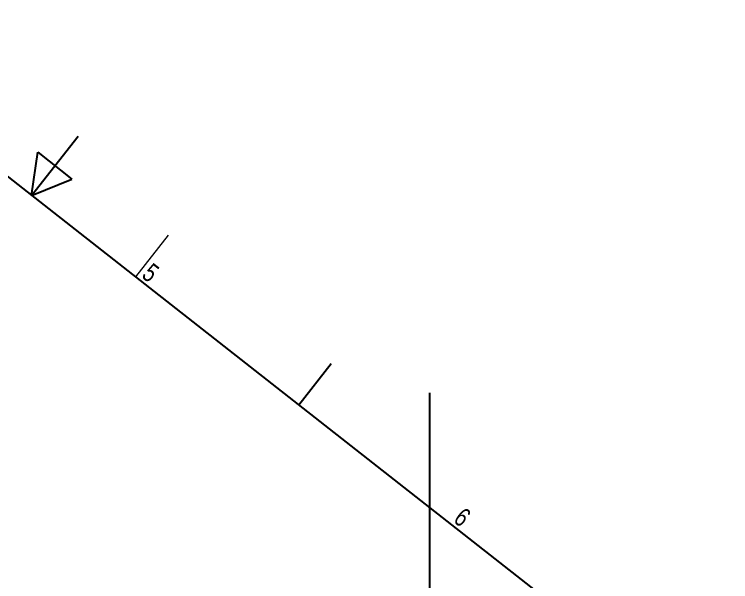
# Model space of a CAD drawing. Header units: millimetres. Extents: x -605 to 8012, y -2292 to 5879.
# Drawn here: x 1207.1 to 1682, y 1503.3 to 1879.1 of the extents above; entities that cross this region are included whole.
import ezdxf

# ---------------------------------------------------------------- set-up
doc = ezdxf.new("R2010")
doc.units = ezdxf.units.MM
doc.header["$LTSCALE"] = 5
doc.layers.get('0').update_dxf_attribs({"lineweight": 25})
doc.layers.add('Legenda', color=7, linetype='Continuous', lineweight=25)
doc.layers.add('Linha de Centro de Dobras', color=7, linetype='Continuous', lineweight=18, true_color=0x0000a0)
doc.styles.add('Texto_2_5 - LNLS', font='SwissCL.ttf')

# ---------------------------------------------------------------- blocks, each defined once
blk = doc.blocks.new('Borders A3')
at = {"layer": 'Legenda'}
for p, q in [((217.5, 287), (217.5, 297)), ((262.5, 287), (262.5, 294)), ((214.613, 292), (220.387, 292)), ((217.5, 287), (214.613, 292)), ((217.5, 287), (220.387, 292)), ((25, 287), (410, 287))]:
    blk.add_line(p, q, dxfattribs=at)
at = {"layer": 'Linha de Centro de Dobras'}
blk.add_line((235, 294), (235, 287), dxfattribs=at)
at = {"layer": 'Legenda', "color": 236, "true_color": 0x800040, "char_height": 2.5, "attachment_point": 8, "style": 'Texto_2_5 - LNLS'}
for s, insert in [('5', (236.25, 287.4)), ('6', (288.75, 287.4))]:
    blk.add_mtext(s, dxfattribs=dict(at, insert=insert))

msp = doc.modelspace()

# ---------------------------------------------------------------- linework, layer by layer
msp.add_line((1482.3628, 1628.31346), (1482.3628, 1276.71539))

# ---------------------------------------------------------------- block references
at = {"xscale": 5, "yscale": 5, "zscale": 5, "rotation": 321.9178935800178}
msp.add_blockref('Borders A3', (-522.57908, 1300.35432), dxfattribs=at)

doc.saveas('drawing.dxf')
